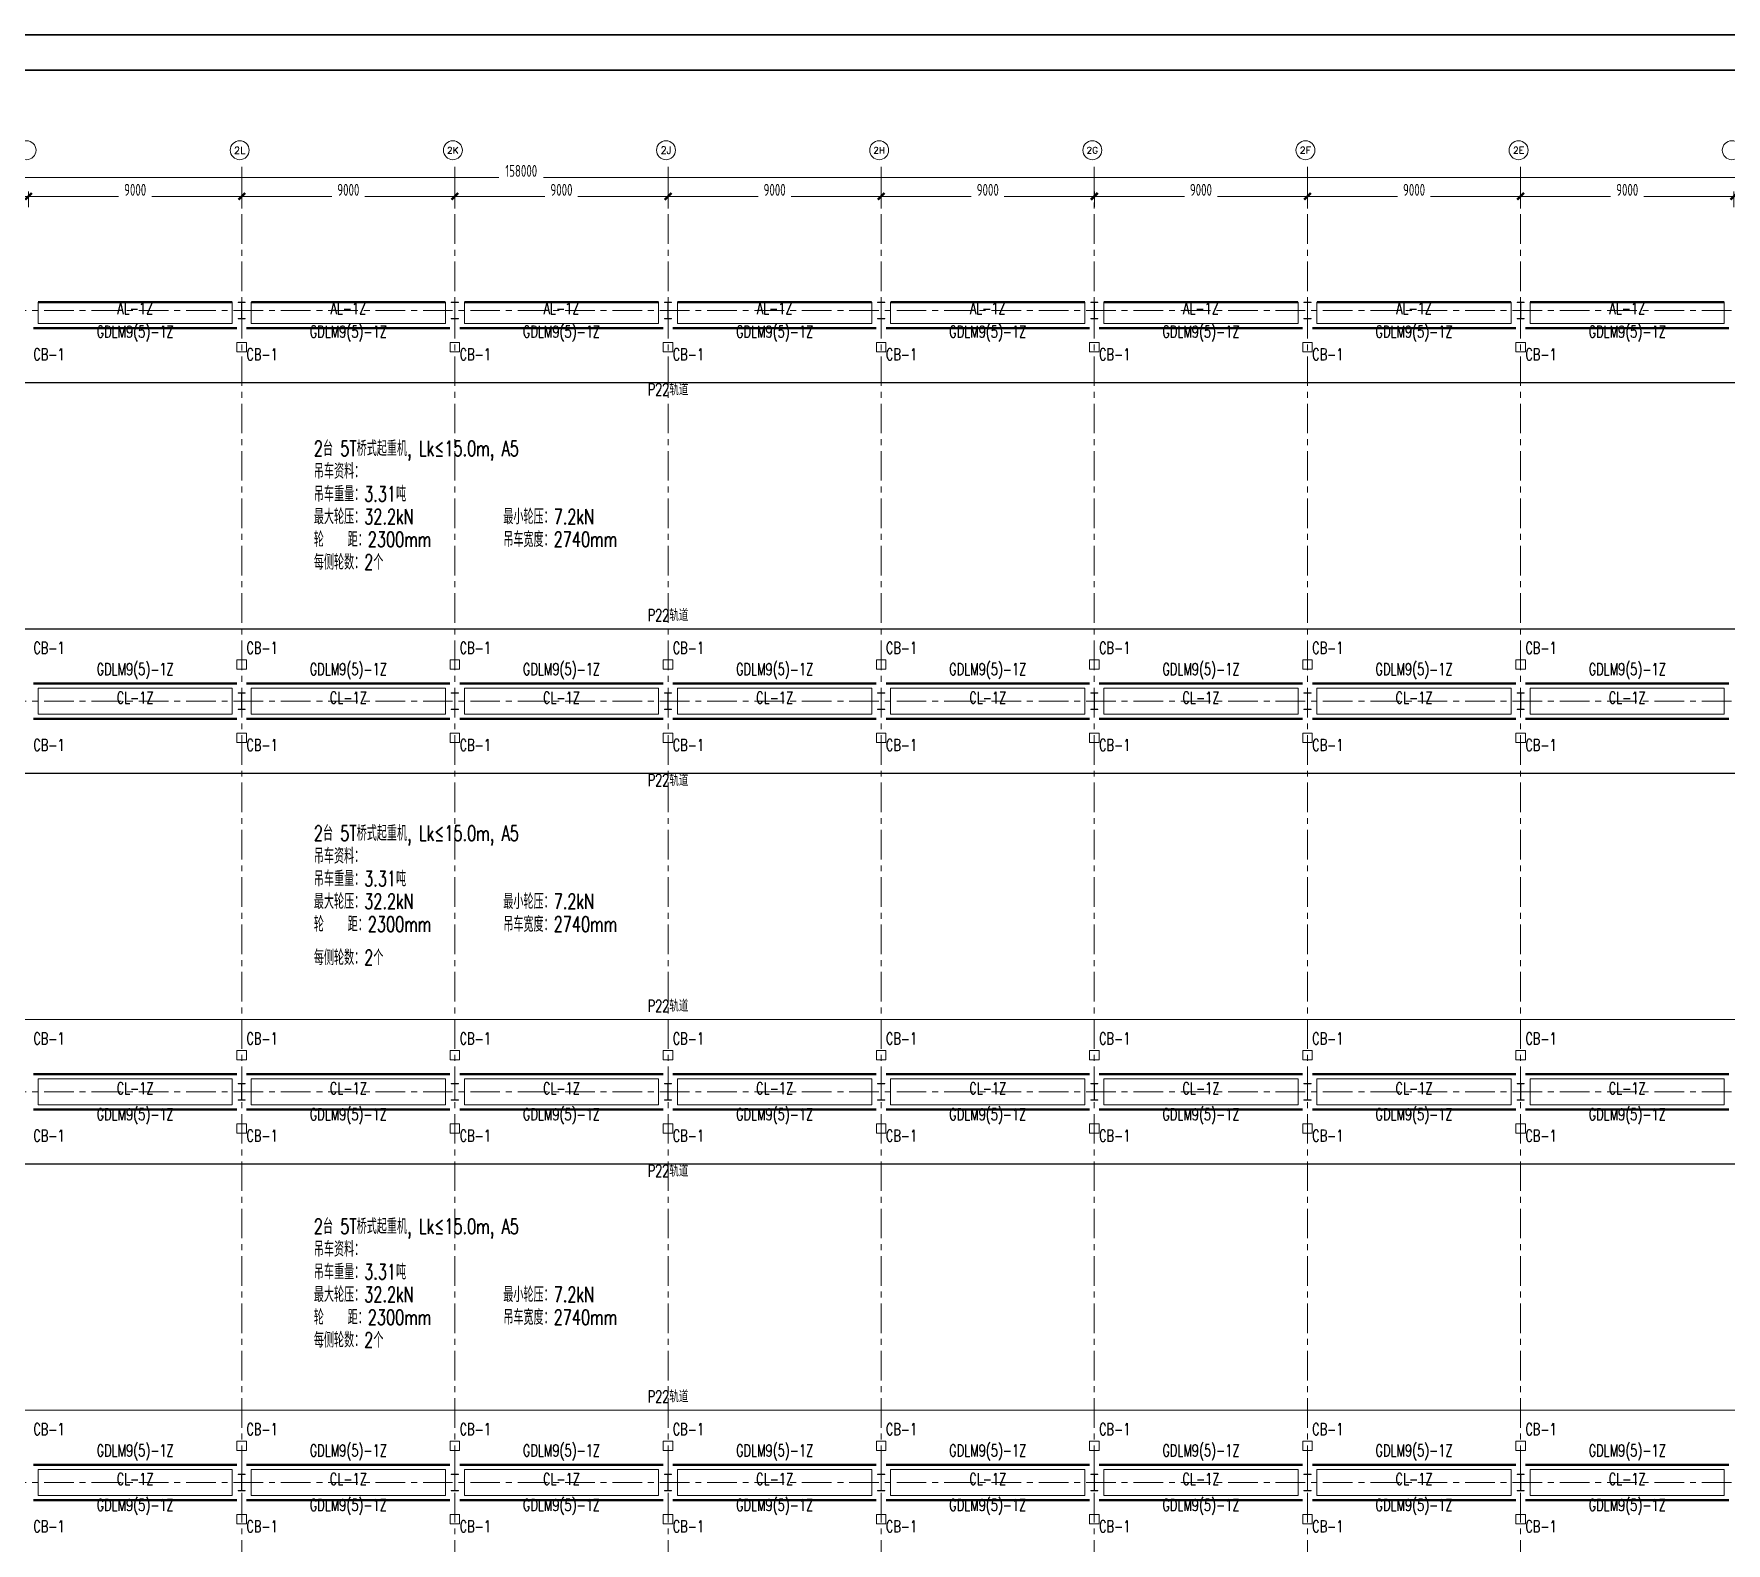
# Model space of a CAD drawing. Extents: x -1201378 to 2367219, y -619313 to 244905.
# Drawn here: x 1617464 to 1688920, y -33663 to 30085 of the extents above; entities that cross this region are included whole.
import ezdxf
from ezdxf.enums import TextEntityAlignment as Align

# ---------------------------------------------------------------- set-up
doc = ezdxf.new("R2010")
doc.units = 0
doc.header["$LTSCALE"] = 1000
doc.linetypes.add('CENTER', pattern=[2, 1.25, -0.25, 0.25, -0.25])
doc.layers.get('0').update_dxf_attribs({"linetype": 'CONTINUOUS'})
doc.layers.get('Defpoints').update_dxf_attribs({"linetype": 'CONTINUOUS'})
doc.layers.add('0-cxFrame', color=155, linetype='CONTINUOUS')
for name, color, linetype, lineweight in [('0-cxText', 131, 'CONTINUOUS', 25), ('S-axis', 111, 'CONTINUOUS', 0), ('S-col', 2, 'CONTINUOUS', 0), ('S-dote', 5, 'CENTER', 0), ('THIN', 7, 'CONTINUOUS', 0), ('吊车梁', 4, 'CONTINUOUS', 0)]:
    doc.layers.add(name, color=color, linetype=linetype, lineweight=lineweight)
doc.styles.add('_TCH_AXIS', font='COMPLEX', dxfattribs={"bigfont": 'GBCBIG'})
doc.styles.add('cx_tuming', font='simhei.ttf')
doc.styles.add('cx_tuqian1', font='')
doc.styles.add('TSSD_Dimension', font='tssdeng.shx', dxfattribs={"width": 0.7, "bigfont": 'hztxt.shx'})
doc.styles.add('TSSD_Rein', font='tj-romans1.shx', dxfattribs={"width": 0.7, "bigfont": 'tj-hztxt.shx'})
doc.styles.add('黑体', font='simhei.ttf', dxfattribs={"width": 0.8})
doc.styles.get('cx_tuqian1').set_extended_font_data('SimSun')
doc.dimstyles.new('TSSD_200_200', dxfattribs={"dimtxt": 500, "dimasz": 200, "dimexe": 200, "dimexo": 500, "dimgap": 200, "dimtad": 1, "dimdec": 0, "dimzin": 0, "dimdsep": 46, "dimtxsty": 'TSSD_Dimension', "dimblk": 'ARCHTICK', "dimcen": 0, "dimdle": 200, "dimclrt": 7, "dimadec": 0, "dimazin": 0, "dimtfac": 1, "dimtdec": 0, "dimtix": 1, "dimtmove": 2, "dimatfit": 3, "dimfxl": 1, "dimtolj": 1, "dimtzin": 0, "dimarcsym": 0})

# ---------------------------------------------------------------- blocks, each defined once
blk = doc.blocks.new('_ArchTick')
at = {"color": 0, "linetype": 'ByBlock', "const_width": 0.5}
blk.add_lwpolyline([(-0.71, -0.71), (0.71, 0.71)], dxfattribs=at)
blk = doc.blocks.new('*D100')
at = {"layer": 'Defpoints', "color": 0, "transparency": 16777216}
for p in [(-173758, -176778), (-182758, -177738), (-173758, -177738)]:
    blk.add_point(p, dxfattribs=at)
at = {"layer": 'S-axis', "color": 0, "lineweight": -2, "transparency": 16777216}
for p, q in [((-182958, -176778), (-178957, -176778)), ((-182758, -177238), (-182758, -176578)), ((-173558, -176778), (-177560, -176778)), ((-173758, -177238), (-173758, -176578))]:
    blk.add_line(p, q, dxfattribs=at)
at = {"layer": 'S-axis', "color": 0, "lineweight": -2, "transparency": 16777216, "xscale": 200, "yscale": 200, "zscale": 200, "rotation": 180}
blk.add_blockref('_ArchTick', (-182758, -176778), dxfattribs=at)
at = {"layer": 'S-axis', "color": 0, "lineweight": -2, "transparency": 16777216, "xscale": 200, "yscale": 200, "zscale": 200}
blk.add_blockref('_ArchTick', (-173758, -176778), dxfattribs=at)
at = {"layer": 'S-axis', "color": 7, "transparency": 16777216, "insert": (-178258, -176503), "char_height": 500, "attachment_point": 5, "style": 'TSSD_Dimension'}
blk.add_mtext('\\A1;9000', dxfattribs=at)
blk = doc.blocks.new('*D101')
at = {"layer": 'Defpoints', "color": 0, "transparency": 16777216}
for p in [(-164758, -176778), (-173758, -177738), (-164758, -177738)]:
    blk.add_point(p, dxfattribs=at)
at = {"layer": 'S-axis', "color": 0, "lineweight": -2, "transparency": 16777216}
for p, q in [((-173958, -176778), (-169957, -176778)), ((-173758, -177238), (-173758, -176578)), ((-164558, -176778), (-168560, -176778)), ((-164758, -177238), (-164758, -176578))]:
    blk.add_line(p, q, dxfattribs=at)
at = {"layer": 'S-axis', "color": 0, "lineweight": -2, "transparency": 16777216, "xscale": 200, "yscale": 200, "zscale": 200, "rotation": 180}
blk.add_blockref('_ArchTick', (-173758, -176778), dxfattribs=at)
at = {"layer": 'S-axis', "color": 0, "lineweight": -2, "transparency": 16777216, "xscale": 200, "yscale": 200, "zscale": 200}
blk.add_blockref('_ArchTick', (-164758, -176778), dxfattribs=at)
at = {"layer": 'S-axis', "color": 7, "transparency": 16777216, "insert": (-169258, -176503), "char_height": 500, "attachment_point": 5, "style": 'TSSD_Dimension'}
blk.add_mtext('\\A1;9000', dxfattribs=at)
blk = doc.blocks.new('*D102')
at = {"layer": 'Defpoints', "color": 0, "transparency": 16777216}
for p in [(-155758, -176778), (-164758, -177738), (-155758, -177738)]:
    blk.add_point(p, dxfattribs=at)
at = {"layer": 'S-axis', "color": 0, "lineweight": -2, "transparency": 16777216}
for p, q in [((-164958, -176778), (-160957, -176778)), ((-164758, -177238), (-164758, -176578)), ((-155558, -176778), (-159560, -176778)), ((-155758, -177238), (-155758, -176578))]:
    blk.add_line(p, q, dxfattribs=at)
at = {"layer": 'S-axis', "color": 0, "lineweight": -2, "transparency": 16777216, "xscale": 200, "yscale": 200, "zscale": 200, "rotation": 180}
blk.add_blockref('_ArchTick', (-164758, -176778), dxfattribs=at)
at = {"layer": 'S-axis', "color": 0, "lineweight": -2, "transparency": 16777216, "xscale": 200, "yscale": 200, "zscale": 200}
blk.add_blockref('_ArchTick', (-155758, -176778), dxfattribs=at)
at = {"layer": 'S-axis', "color": 7, "transparency": 16777216, "insert": (-160258, -176503), "char_height": 500, "attachment_point": 5, "style": 'TSSD_Dimension'}
blk.add_mtext('\\A1;9000', dxfattribs=at)
blk = doc.blocks.new('*D103')
at = {"layer": 'Defpoints', "color": 0, "transparency": 16777216}
for p in [(-146758, -176778), (-155758, -177738), (-146758, -177738)]:
    blk.add_point(p, dxfattribs=at)
at = {"layer": 'S-axis', "color": 0, "lineweight": -2, "transparency": 16777216}
for p, q in [((-155958, -176778), (-151957, -176778)), ((-155758, -177238), (-155758, -176578)), ((-146558, -176778), (-150560, -176778)), ((-146758, -177238), (-146758, -176578))]:
    blk.add_line(p, q, dxfattribs=at)
at = {"layer": 'S-axis', "color": 0, "lineweight": -2, "transparency": 16777216, "xscale": 200, "yscale": 200, "zscale": 200, "rotation": 180}
blk.add_blockref('_ArchTick', (-155758, -176778), dxfattribs=at)
at = {"layer": 'S-axis', "color": 0, "lineweight": -2, "transparency": 16777216, "xscale": 200, "yscale": 200, "zscale": 200}
blk.add_blockref('_ArchTick', (-146758, -176778), dxfattribs=at)
at = {"layer": 'S-axis', "color": 7, "transparency": 16777216, "insert": (-151258, -176503), "char_height": 500, "attachment_point": 5, "style": 'TSSD_Dimension'}
blk.add_mtext('\\A1;9000', dxfattribs=at)
blk = doc.blocks.new('*D104')
at = {"layer": 'Defpoints', "color": 0, "transparency": 16777216}
for p in [(-137758, -176778), (-146758, -177738), (-137758, -177738)]:
    blk.add_point(p, dxfattribs=at)
at = {"layer": 'S-axis', "color": 0, "lineweight": -2, "transparency": 16777216}
for p, q in [((-146958, -176778), (-142957, -176778)), ((-146758, -177238), (-146758, -176578)), ((-137558, -176778), (-141560, -176778)), ((-137758, -177238), (-137758, -176578))]:
    blk.add_line(p, q, dxfattribs=at)
at = {"layer": 'S-axis', "color": 0, "lineweight": -2, "transparency": 16777216, "xscale": 200, "yscale": 200, "zscale": 200, "rotation": 180}
blk.add_blockref('_ArchTick', (-146758, -176778), dxfattribs=at)
at = {"layer": 'S-axis', "color": 0, "lineweight": -2, "transparency": 16777216, "xscale": 200, "yscale": 200, "zscale": 200}
blk.add_blockref('_ArchTick', (-137758, -176778), dxfattribs=at)
at = {"layer": 'S-axis', "color": 7, "transparency": 16777216, "insert": (-142258, -176503), "char_height": 500, "attachment_point": 5, "style": 'TSSD_Dimension'}
blk.add_mtext('\\A1;9000', dxfattribs=at)
blk = doc.blocks.new('*D105')
at = {"layer": 'Defpoints', "color": 0, "transparency": 16777216}
for p in [(-128758, -176778), (-137758, -177738), (-128758, -177738)]:
    blk.add_point(p, dxfattribs=at)
at = {"layer": 'S-axis', "color": 0, "lineweight": -2, "transparency": 16777216}
for p, q in [((-137958, -176778), (-133957, -176778)), ((-137758, -177238), (-137758, -176578)), ((-128558, -176778), (-132560, -176778)), ((-128758, -177238), (-128758, -176578))]:
    blk.add_line(p, q, dxfattribs=at)
at = {"layer": 'S-axis', "color": 0, "lineweight": -2, "transparency": 16777216, "xscale": 200, "yscale": 200, "zscale": 200, "rotation": 180}
blk.add_blockref('_ArchTick', (-137758, -176778), dxfattribs=at)
at = {"layer": 'S-axis', "color": 0, "lineweight": -2, "transparency": 16777216, "xscale": 200, "yscale": 200, "zscale": 200}
blk.add_blockref('_ArchTick', (-128758, -176778), dxfattribs=at)
at = {"layer": 'S-axis', "color": 7, "transparency": 16777216, "insert": (-133258, -176503), "char_height": 500, "attachment_point": 5, "style": 'TSSD_Dimension'}
blk.add_mtext('\\A1;9000', dxfattribs=at)
blk = doc.blocks.new('*D106')
at = {"layer": 'Defpoints', "color": 0, "transparency": 16777216}
for p in [(-119758, -176778), (-128758, -177738), (-119758, -177738)]:
    blk.add_point(p, dxfattribs=at)
at = {"layer": 'S-axis', "color": 0, "lineweight": -2, "transparency": 16777216}
for p, q in [((-128958, -176778), (-124957, -176778)), ((-128758, -177238), (-128758, -176578)), ((-119558, -176778), (-123560, -176778)), ((-119758, -177238), (-119758, -176578))]:
    blk.add_line(p, q, dxfattribs=at)
at = {"layer": 'S-axis', "color": 0, "lineweight": -2, "transparency": 16777216, "xscale": 200, "yscale": 200, "zscale": 200, "rotation": 180}
blk.add_blockref('_ArchTick', (-128758, -176778), dxfattribs=at)
at = {"layer": 'S-axis', "color": 0, "lineweight": -2, "transparency": 16777216, "xscale": 200, "yscale": 200, "zscale": 200}
blk.add_blockref('_ArchTick', (-119758, -176778), dxfattribs=at)
at = {"layer": 'S-axis', "color": 7, "transparency": 16777216, "insert": (-124258, -176503), "char_height": 500, "attachment_point": 5, "style": 'TSSD_Dimension'}
blk.add_mtext('\\A1;9000', dxfattribs=at)
blk = doc.blocks.new('*D107')
at = {"layer": 'Defpoints', "color": 0, "transparency": 16777216}
for p in [(-110758, -176778), (-119758, -177738), (-110758, -177738)]:
    blk.add_point(p, dxfattribs=at)
at = {"layer": 'S-axis', "color": 0, "lineweight": -2, "transparency": 16777216}
for p, q in [((-119958, -176778), (-115957, -176778)), ((-119758, -177238), (-119758, -176578)), ((-110558, -176778), (-114560, -176778)), ((-110758, -177238), (-110758, -176578))]:
    blk.add_line(p, q, dxfattribs=at)
at = {"layer": 'S-axis', "color": 0, "lineweight": -2, "transparency": 16777216, "xscale": 200, "yscale": 200, "zscale": 200, "rotation": 180}
blk.add_blockref('_ArchTick', (-119758, -176778), dxfattribs=at)
at = {"layer": 'S-axis', "color": 0, "lineweight": -2, "transparency": 16777216, "xscale": 200, "yscale": 200, "zscale": 200}
blk.add_blockref('_ArchTick', (-110758, -176778), dxfattribs=at)
at = {"layer": 'S-axis', "color": 7, "transparency": 16777216, "insert": (-115258, -176503), "char_height": 500, "attachment_point": 5, "style": 'TSSD_Dimension'}
blk.add_mtext('\\A1;9000', dxfattribs=at)
blk = doc.blocks.new('*D112')
at = {"layer": 'Defpoints', "color": 0, "transparency": 16777216}
for p in [(-82958, -175978), (-240958, -177638), (-82958, -177638)]:
    blk.add_point(p, dxfattribs=at)
at = {"layer": 'S-axis', "color": 0, "lineweight": -2, "transparency": 16777216}
for p, q in [((-240958, -177138), (-240958, -175778)), ((-82958, -177138), (-82958, -175778)), ((-241158, -175978), (-162899, -175978)), ((-82758, -175978), (-161018, -175978))]:
    blk.add_line(p, q, dxfattribs=at)
at = {"layer": 'S-axis', "color": 0, "lineweight": -2, "transparency": 16777216, "xscale": 200, "yscale": 200, "zscale": 200, "rotation": 180}
blk.add_blockref('_ArchTick', (-240958, -175978), dxfattribs=at)
at = {"layer": 'S-axis', "color": 0, "lineweight": -2, "transparency": 16777216, "xscale": 200, "yscale": 200, "zscale": 200}
blk.add_blockref('_ArchTick', (-82958, -175978), dxfattribs=at)
at = {"layer": 'S-axis', "color": 7, "transparency": 16777216, "insert": (-161958, -175703), "char_height": 500, "attachment_point": 5, "style": 'TSSD_Dimension'}
blk.add_mtext('\\A1;158000', dxfattribs=at)
blk = doc.blocks.new('nt66')
at = {"layer": 'S-col'}
blk.add_lwpolyline([(-195790, 766820), (-195490, 766820), (-195490, 766808), (-195636, 766808), (-195636, 766132), (-195490, 766132), (-195490, 766120), (-195790, 766120), (-195790, 766132), (-195644, 766132), (-195644, 766808), (-195790, 766808)], close=True, dxfattribs=at)
blk = doc.blocks.new('33333')
for p in [(-23214, -43900), (-14214, -43900), (-5214, -43900), (3786, -43900), (12786, -43900), (21786, -43900), (30786, -43900), (-23214, -60400), (-14214, -60400), (-5214, -60400), (3786, -60400), (12786, -60400), (21786, -60400), (30786, -60400), (-23214, -76900), (-14214, -76900), (-5214, -76900), (3786, -76900), (12786, -76900), (21786, -76900), (30786, -76900), (-23214, -93400), (-14214, -93400), (-5214, -93400), (3786, -93400), (12786, -93400), (21786, -93400), (30786, -93400)]:
    blk.add_blockref('nt66', p)
blk = doc.blocks.new('TK22.A0 L(Dragon)')
at = {"layer": '0-cxFrame', "color": 7, "const_width": 0.5}
blk.add_lwpolyline([(0, 0), (-1486, 0), (-1486, 841), (0, 841)], close=True, dxfattribs=at)
at = {"layer": '0-cxFrame', "const_width": 0.5}
blk.add_lwpolyline([(-80, 10), (-1466, 10), (-1466, 831), (-80, 831)], close=True, dxfattribs=at)
at = {"style": '黑体', "flags": 4}
blk.add_attdef('图幅', text='', height=3.3, dxfattribs=at).set_placement((-40, 3), align=Align.RIGHT)
at = {"layer": '0-cxText', "flags": 4}
for tag, height, style, p in [('建设单位', 3.5, 'cx_tuming', (-45, 240)), ('项目名称', 3.5, 'cx_tuming', (-45, 210)), ('子项名称', 3.5, 'cx_tuming', (-45, 180)), ('工程编号', 3.3, 'cx_tuqian1', (-35, 165)), ('图名1', 3.5, 'cx_tuming', (-45, 87)), ('图名2', 3.5, 'cx_tuming', (-45, 79)), ('图名3', 3.5, 'cx_tuming', (-45, 71)), ('出图日期', 3.3, 'cx_tuqian1', (-39, 60)), ('专业', 3.3, 'cx_tuqian1', (-55, 52)), ('图号', 3.3, 'cx_tuqian1', (-55, 44)), ('版次', 3.3, 'cx_tuqian1', (-20, 44))]:
    blk.add_attdef(tag, text='', height=height, dxfattribs=dict(at, style=style)).set_placement(p, align=Align.MIDDLE)
at = {"layer": 'Defpoints', "color": 6, "flags": 4}
for tag, height, style, p in [('tufu', 3.3, '黑体', (-12, 12)), ('dwfname', 4, 'cx_tuqian1', (-80, 3))]:
    blk.add_attdef(tag, text='', height=height, dxfattribs=dict(at, style=style)).set_placement(p, align=Align.RIGHT)
blk = doc.blocks.new('2#轴网')
at = {"layer": 'S-axis'}
for centre in [(-182843.4, -174832), (-173843.4, -174832), (-164843.4, -174832), (-155843.4, -174832), (-146843.4, -174832), (-137843.4, -174832), (-128843.4, -174832), (-119843.4, -174832), (-110843.4, -174832)]:
    blk.add_circle(centre, 400, dxfattribs=at)
at = {"layer": 'S-dote'}
for p, q in [((-173758.5, -270787), (-173758.5, -175298.2)), ((-164758.5, -270787), (-164758.5, -175298.2)), ((-155758.5, -270787), (-155758.5, -175298.2)), ((-146758.5, -270787), (-146758.5, -175298.2)), ((-137758.5, -270787), (-137758.5, -175298.2)), ((-128758.5, -270787), (-128758.5, -175298.2)), ((-119758.5, -270787), (-119758.5, -175298.2)), ((-74854.3, -181598.2), (-251154.3, -181598.2)), ((-74854.3, -198098.2), (-251154.3, -198098.2)), ((-74854.3, -214598.2), (-251154.3, -214598.2)), ((-74854.3, -231098.2), (-251154.3, -231098.2))]:
    blk.add_line(p, q, dxfattribs=at)
at = {"layer": 'S-axis', "style": '_TCH_AXIS'}
for s, height, p, p2 in [('2L', 288.12, (-174083.5, -174976.1), (-173603.3, -174976.1)), ('2K', 265.5, (-165089.9, -174964.8), (-164596.8, -174964.8)), ('2J', 314.07, (-156075.2, -174989.1), (-155611.5, -174989.1)), ('2H', 260.31, (-147091.3, -174962.2), (-146595.5, -174962.2)), ('2G', 270.86, (-138088.4, -174967.5), (-137598.3, -174967.5)), ('2F', 282.17, (-129085.2, -174973.1), (-128601.5, -174973.1)), ('2E', 282.17, (-120085.2, -174973.1), (-119601.5, -174973.1))]:
    blk.add_text(s, height=height, dxfattribs=at).set_placement(p, p2, align=Align.FIT)
at = {"layer": 'S-axis'}
for base, p1, p2, picture, middle in [((-82958.5, -175978.2), (-240958.5, -177638.2), (-82958.5, -177638.2), '*D112', (-161958.5, -175703.2)), ((-173758.5, -176778.2), (-182758.5, -177738.2), (-173758.5, -177738.2), '*D100', (-178258.5, -176503.2)), ((-164758.5, -176778.2), (-173758.5, -177738.2), (-164758.5, -177738.2), '*D101', (-169258.5, -176503.2)), ((-155758.5, -176778.2), (-164758.5, -177738.2), (-155758.5, -177738.2), '*D102', (-160258.5, -176503.2)), ((-146758.5, -176778.2), (-155758.5, -177738.2), (-146758.5, -177738.2), '*D103', (-151258.5, -176503.2)), ((-137758.5, -176778.2), (-146758.5, -177738.2), (-137758.5, -177738.2), '*D104', (-142258.5, -176503.2)), ((-128758.5, -176778.2), (-137758.5, -177738.2), (-128758.5, -177738.2), '*D105', (-133258.5, -176503.2)), ((-119758.5, -176778.2), (-128758.5, -177738.2), (-119758.5, -177738.2), '*D106', (-124258.5, -176503.2)), ((-110758.5, -176778.2), (-119758.5, -177738.2), (-110758.5, -177738.2), '*D107', (-115258.5, -176503.2))]:
    dim = blk.add_linear_dim(base=base, p1=p1, p2=p2, angle=0, dimstyle='TSSD_200_200', dxfattribs=at)
    dim.commit()
    dim.dimension.update_dxf_attribs({"geometry": picture, "text_midpoint": middle, "dimtype": 161})

msp = doc.modelspace()

# ---------------------------------------------------------------- linework, layer by layer
at = {"layer": '吊车梁', "const_width": 100}
for points in [[(1625841.5, 18751.8), (1617641.5, 18751.8)], [(1634841.5, 18751.8), (1626641.5, 18751.8)], [(1643841.5, 18751.8), (1635641.5, 18751.8)], [(1652841.5, 18751.8), (1644641.5, 18751.8)], [(1661841.5, 18751.8), (1653641.5, 18751.8)], [(1670841.5, 18751.8), (1662641.5, 18751.8)], [(1679841.5, 18751.8), (1671641.5, 18751.8)], [(1688841.5, 18751.8), (1680641.5, 18751.8)], [(1626041.5, 17651.8), (1617441.5, 17651.8)], [(1635041.5, 17651.8), (1626441.5, 17651.8)], [(1644041.5, 17651.8), (1635441.5, 17651.8)], [(1653041.5, 17651.8), (1644441.5, 17651.8)], [(1662041.5, 17651.8), (1653441.5, 17651.8)], [(1671041.5, 17651.8), (1662441.5, 17651.8)], [(1680041.5, 17651.8), (1671441.5, 17651.8)], [(1689041.5, 17651.8), (1680441.5, 17651.8)], [(1626041.5, 2651.8), (1617441.5, 2651.8)], [(1635041.5, 2651.8), (1626441.5, 2651.8)], [(1644041.5, 2651.8), (1635441.5, 2651.8)], [(1653041.5, 2651.8), (1644441.5, 2651.8)], [(1662041.5, 2651.8), (1653441.5, 2651.8)], [(1671041.5, 2651.8), (1662441.5, 2651.8)], [(1680041.5, 2651.8), (1671441.5, 2651.8)], [(1689041.5, 2651.8), (1680441.5, 2651.8)], [(1626041.5, 1151.8), (1617441.5, 1151.8)], [(1635041.5, 1151.8), (1626441.5, 1151.8)], [(1644041.5, 1151.8), (1635441.5, 1151.8)], [(1653041.5, 1151.8), (1644441.5, 1151.8)], [(1662041.5, 1151.8), (1653441.5, 1151.8)], [(1671041.5, 1151.8), (1662441.5, 1151.8)], [(1680041.5, 1151.8), (1671441.5, 1151.8)], [(1689041.5, 1151.8), (1680441.5, 1151.8)], [(1626041.5, -13848.2), (1617441.5, -13848.2)], [(1635041.5, -13848.2), (1626441.5, -13848.2)], [(1644041.5, -13848.2), (1635441.5, -13848.2)], [(1653041.5, -13848.2), (1644441.5, -13848.2)], [(1662041.5, -13848.2), (1653441.5, -13848.2)], [(1671041.5, -13848.2), (1662441.5, -13848.2)], [(1680041.5, -13848.2), (1671441.5, -13848.2)], [(1689041.5, -13848.2), (1680441.5, -13848.2)], [(1626041.5, -15348.2), (1617441.5, -15348.2)], [(1635041.5, -15348.2), (1626441.5, -15348.2)], [(1644041.5, -15348.2), (1635441.5, -15348.2)], [(1653041.5, -15348.2), (1644441.5, -15348.2)], [(1662041.5, -15348.2), (1653441.5, -15348.2)], [(1671041.5, -15348.2), (1662441.5, -15348.2)], [(1680041.5, -15348.2), (1671441.5, -15348.2)], [(1689041.5, -15348.2), (1680441.5, -15348.2)], [(1626041.5, -30348.2), (1617441.5, -30348.2)], [(1635041.5, -30348.2), (1626441.5, -30348.2)], [(1644041.5, -30348.2), (1635441.5, -30348.2)], [(1653041.5, -30348.2), (1644441.5, -30348.2)], [(1662041.5, -30348.2), (1653441.5, -30348.2)], [(1671041.5, -30348.2), (1662441.5, -30348.2)], [(1680041.5, -30348.2), (1671441.5, -30348.2)], [(1689041.5, -30348.2), (1680441.5, -30348.2)], [(1626041.5, -31848.2), (1617441.5, -31848.2)], [(1635041.5, -31848.2), (1626441.5, -31848.2)], [(1644041.5, -31848.2), (1635441.5, -31848.2)], [(1653041.5, -31848.2), (1644441.5, -31848.2)], [(1662041.5, -31848.2), (1653441.5, -31848.2)], [(1671041.5, -31848.2), (1662441.5, -31848.2)], [(1680041.5, -31848.2), (1671441.5, -31848.2)], [(1689041.5, -31848.2), (1680441.5, -31848.2)]]:
    msp.add_lwpolyline(points, dxfattribs=at)
at = {"layer": '吊车梁'}
for points in [[(1625841.5, 18751.8), (1617641.5, 18751.8), (1617641.5, 17851.8), (1625841.5, 17851.8)], [(1634841.5, 18751.8), (1626641.5, 18751.8), (1626641.5, 17851.8), (1634841.5, 17851.8)], [(1643841.5, 18751.8), (1635641.5, 18751.8), (1635641.5, 17851.8), (1643841.5, 17851.8)], [(1652841.5, 18751.8), (1644641.5, 18751.8), (1644641.5, 17851.8), (1652841.5, 17851.8)], [(1661841.5, 18751.8), (1653641.5, 18751.8), (1653641.5, 17851.8), (1661841.5, 17851.8)], [(1670841.5, 18751.8), (1662641.5, 18751.8), (1662641.5, 17851.8), (1670841.5, 17851.8)], [(1679841.5, 18751.8), (1671641.5, 18751.8), (1671641.5, 17851.8), (1679841.5, 17851.8)], [(1688841.5, 18751.8), (1680641.5, 18751.8), (1680641.5, 17851.8), (1688841.5, 17851.8)], [(1626041.5, 17051.8), (1626441.5, 17051.8), (1626441.5, 16651.8), (1626041.5, 16651.8)], [(1635041.5, 17051.8), (1635441.5, 17051.8), (1635441.5, 16651.8), (1635041.5, 16651.8)], [(1644041.5, 17051.8), (1644441.5, 17051.8), (1644441.5, 16651.8), (1644041.5, 16651.8)], [(1653041.5, 17051.8), (1653441.5, 17051.8), (1653441.5, 16651.8), (1653041.5, 16651.8)], [(1662041.5, 17051.8), (1662441.5, 17051.8), (1662441.5, 16651.8), (1662041.5, 16651.8)], [(1671041.5, 17051.8), (1671441.5, 17051.8), (1671441.5, 16651.8), (1671041.5, 16651.8)], [(1680041.5, 17051.8), (1680441.5, 17051.8), (1680441.5, 16651.8), (1680041.5, 16651.8)], [(1626041.5, 3251.8), (1626441.5, 3251.8), (1626441.5, 3651.8), (1626041.5, 3651.8)], [(1635041.5, 3251.8), (1635441.5, 3251.8), (1635441.5, 3651.8), (1635041.5, 3651.8)], [(1644041.5, 3251.8), (1644441.5, 3251.8), (1644441.5, 3651.8), (1644041.5, 3651.8)], [(1653041.5, 3251.8), (1653441.5, 3251.8), (1653441.5, 3651.8), (1653041.5, 3651.8)], [(1662041.5, 3251.8), (1662441.5, 3251.8), (1662441.5, 3651.8), (1662041.5, 3651.8)], [(1671041.5, 3251.8), (1671441.5, 3251.8), (1671441.5, 3651.8), (1671041.5, 3651.8)], [(1680041.5, 3251.8), (1680441.5, 3251.8), (1680441.5, 3651.8), (1680041.5, 3651.8)], [(1625841.5, 2451.8), (1617641.5, 2451.8), (1617641.5, 1351.8), (1625841.5, 1351.8)], [(1634841.5, 2451.8), (1626641.5, 2451.8), (1626641.5, 1351.8), (1634841.5, 1351.8)], [(1643841.5, 2451.8), (1635641.5, 2451.8), (1635641.5, 1351.8), (1643841.5, 1351.8)], [(1652841.5, 2451.8), (1644641.5, 2451.8), (1644641.5, 1351.8), (1652841.5, 1351.8)], [(1661841.5, 2451.8), (1653641.5, 2451.8), (1653641.5, 1351.8), (1661841.5, 1351.8)], [(1670841.5, 2451.8), (1662641.5, 2451.8), (1662641.5, 1351.8), (1670841.5, 1351.8)], [(1679841.5, 2451.8), (1671641.5, 2451.8), (1671641.5, 1351.8), (1679841.5, 1351.8)], [(1688841.5, 2451.8), (1680641.5, 2451.8), (1680641.5, 1351.8), (1688841.5, 1351.8)], [(1626041.5, 551.8), (1626441.5, 551.8), (1626441.5, 151.8), (1626041.5, 151.8)], [(1635041.5, 551.8), (1635441.5, 551.8), (1635441.5, 151.8), (1635041.5, 151.8)], [(1644041.5, 551.8), (1644441.5, 551.8), (1644441.5, 151.8), (1644041.5, 151.8)], [(1653041.5, 551.8), (1653441.5, 551.8), (1653441.5, 151.8), (1653041.5, 151.8)], [(1662041.5, 551.8), (1662441.5, 551.8), (1662441.5, 151.8), (1662041.5, 151.8)], [(1671041.5, 551.8), (1671441.5, 551.8), (1671441.5, 151.8), (1671041.5, 151.8)], [(1680041.5, 551.8), (1680441.5, 551.8), (1680441.5, 151.8), (1680041.5, 151.8)], [(1626041.5, -13248.2), (1626441.5, -13248.2), (1626441.5, -12848.2), (1626041.5, -12848.2)], [(1635041.5, -13248.2), (1635441.5, -13248.2), (1635441.5, -12848.2), (1635041.5, -12848.2)], [(1644041.5, -13248.2), (1644441.5, -13248.2), (1644441.5, -12848.2), (1644041.5, -12848.2)], [(1653041.5, -13248.2), (1653441.5, -13248.2), (1653441.5, -12848.2), (1653041.5, -12848.2)], [(1662041.5, -13248.2), (1662441.5, -13248.2), (1662441.5, -12848.2), (1662041.5, -12848.2)], [(1671041.5, -13248.2), (1671441.5, -13248.2), (1671441.5, -12848.2), (1671041.5, -12848.2)], [(1680041.5, -13248.2), (1680441.5, -13248.2), (1680441.5, -12848.2), (1680041.5, -12848.2)], [(1625841.5, -14048.2), (1617641.5, -14048.2), (1617641.5, -15148.2), (1625841.5, -15148.2)], [(1634841.5, -14048.2), (1626641.5, -14048.2), (1626641.5, -15148.2), (1634841.5, -15148.2)], [(1643841.5, -14048.2), (1635641.5, -14048.2), (1635641.5, -15148.2), (1643841.5, -15148.2)], [(1652841.5, -14048.2), (1644641.5, -14048.2), (1644641.5, -15148.2), (1652841.5, -15148.2)], [(1661841.5, -14048.2), (1653641.5, -14048.2), (1653641.5, -15148.2), (1661841.5, -15148.2)], [(1670841.5, -14048.2), (1662641.5, -14048.2), (1662641.5, -15148.2), (1670841.5, -15148.2)], [(1679841.5, -14048.2), (1671641.5, -14048.2), (1671641.5, -15148.2), (1679841.5, -15148.2)], [(1688841.5, -14048.2), (1680641.5, -14048.2), (1680641.5, -15148.2), (1688841.5, -15148.2)], [(1626041.5, -15948.2), (1626441.5, -15948.2), (1626441.5, -16348.2), (1626041.5, -16348.2)], [(1635041.5, -15948.2), (1635441.5, -15948.2), (1635441.5, -16348.2), (1635041.5, -16348.2)], [(1644041.5, -15948.2), (1644441.5, -15948.2), (1644441.5, -16348.2), (1644041.5, -16348.2)], [(1653041.5, -15948.2), (1653441.5, -15948.2), (1653441.5, -16348.2), (1653041.5, -16348.2)], [(1662041.5, -15948.2), (1662441.5, -15948.2), (1662441.5, -16348.2), (1662041.5, -16348.2)], [(1671041.5, -15948.2), (1671441.5, -15948.2), (1671441.5, -16348.2), (1671041.5, -16348.2)], [(1680041.5, -15948.2), (1680441.5, -15948.2), (1680441.5, -16348.2), (1680041.5, -16348.2)], [(1626041.5, -29748.2), (1626441.5, -29748.2), (1626441.5, -29348.2), (1626041.5, -29348.2)], [(1635041.5, -29748.2), (1635441.5, -29748.2), (1635441.5, -29348.2), (1635041.5, -29348.2)], [(1644041.5, -29748.2), (1644441.5, -29748.2), (1644441.5, -29348.2), (1644041.5, -29348.2)], [(1653041.5, -29748.2), (1653441.5, -29748.2), (1653441.5, -29348.2), (1653041.5, -29348.2)], [(1662041.5, -29748.2), (1662441.5, -29748.2), (1662441.5, -29348.2), (1662041.5, -29348.2)], [(1671041.5, -29748.2), (1671441.5, -29748.2), (1671441.5, -29348.2), (1671041.5, -29348.2)], [(1680041.5, -29748.2), (1680441.5, -29748.2), (1680441.5, -29348.2), (1680041.5, -29348.2)], [(1625841.5, -30548.2), (1617641.5, -30548.2), (1617641.5, -31648.2), (1625841.5, -31648.2)], [(1634841.5, -30548.2), (1626641.5, -30548.2), (1626641.5, -31648.2), (1634841.5, -31648.2)], [(1643841.5, -30548.2), (1635641.5, -30548.2), (1635641.5, -31648.2), (1643841.5, -31648.2)], [(1652841.5, -30548.2), (1644641.5, -30548.2), (1644641.5, -31648.2), (1652841.5, -31648.2)], [(1661841.5, -30548.2), (1653641.5, -30548.2), (1653641.5, -31648.2), (1661841.5, -31648.2)], [(1670841.5, -30548.2), (1662641.5, -30548.2), (1662641.5, -31648.2), (1670841.5, -31648.2)], [(1679841.5, -30548.2), (1671641.5, -30548.2), (1671641.5, -31648.2), (1679841.5, -31648.2)], [(1688841.5, -30548.2), (1680641.5, -30548.2), (1680641.5, -31648.2), (1688841.5, -31648.2)], [(1626041.5, -32448.2), (1626441.5, -32448.2), (1626441.5, -32848.2), (1626041.5, -32848.2)], [(1635041.5, -32448.2), (1635441.5, -32448.2), (1635441.5, -32848.2), (1635041.5, -32848.2)], [(1644041.5, -32448.2), (1644441.5, -32448.2), (1644441.5, -32848.2), (1644041.5, -32848.2)], [(1653041.5, -32448.2), (1653441.5, -32448.2), (1653441.5, -32848.2), (1653041.5, -32848.2)], [(1662041.5, -32448.2), (1662441.5, -32448.2), (1662441.5, -32848.2), (1662041.5, -32848.2)], [(1671041.5, -32448.2), (1671441.5, -32448.2), (1671441.5, -32848.2), (1671041.5, -32848.2)], [(1680041.5, -32448.2), (1680441.5, -32448.2), (1680441.5, -32848.2), (1680041.5, -32848.2)]]:
    msp.add_lwpolyline(points, close=True, dxfattribs=at)
at = {"layer": '吊车梁', "color": 6, "const_width": 50}
for points in [[(1581441.5, 15351.8), (1716041.5, 15351.8)], [(1581441.5, 4951.8), (1716041.5, 4951.8)], [(1581441.5, -1148.2), (1716041.5, -1148.2)], [(1581441.5, -11548.2), (1716041.5, -11548.2)], [(1581441.5, -17648.2), (1716041.5, -17648.2)], [(1581441.5, -28048.2), (1716041.5, -28048.2)]]:
    msp.add_lwpolyline(points, dxfattribs=at)

# ---------------------------------------------------------------- block references
at = {"layer": '0-cxFrame', "xscale": 150, "yscale": 150, "zscale": 150}
msp.add_blockref('TK22.A0 L(Dragon)', (1749426.9, -96102.2), dxfattribs=at)
at = {"layer": 'S-axis'}
msp.add_blockref('2#轴网', (1800000, 200000), dxfattribs=at)
at = {"layer": 'S-col'}
msp.add_blockref('33333', (1845095.7, -704168.2), dxfattribs=at)

# ---------------------------------------------------------------- texts
at = {"layer": 'THIN', "style": 'TSSD_Rein', "width": 0.7}
for s, p in [('AL-1Z', (1621741.5, 18094.2)), ('AL-1Z', (1630741.5, 18094.2)), ('AL-1Z', (1639741.5, 18094.2)), ('AL-1Z', (1648741.5, 18094.2)), ('AL-1Z', (1657741.5, 18094.2)), ('AL-1Z', (1666741.5, 18094.2)), ('AL-1Z', (1675741.5, 18094.2)), ('AL-1Z', (1684741.5, 18094.2)), ('GDLM9(5)-1Z', (1621741.5, 17105.7)), ('GDLM9(5)-1Z', (1630741.5, 17105.7)), ('GDLM9(5)-1Z', (1639741.5, 17105.7)), ('GDLM9(5)-1Z', (1648741.5, 17105.7)), ('GDLM9(5)-1Z', (1657741.5, 17105.7)), ('GDLM9(5)-1Z', (1666741.5, 17105.7)), ('GDLM9(5)-1Z', (1675741.5, 17105.7)), ('GDLM9(5)-1Z', (1684741.5, 17105.7)), ('P22轨道', (1644241.5, 14666.5)), ('P22轨道', (1644241.5, 5133.2)), ('GDLM9(5)-1Z', (1621741.5, 2851.8)), ('GDLM9(5)-1Z', (1630741.5, 2851.8)), ('GDLM9(5)-1Z', (1639741.5, 2851.8)), ('GDLM9(5)-1Z', (1648741.5, 2851.8)), ('GDLM9(5)-1Z', (1657741.5, 2851.8)), ('GDLM9(5)-1Z', (1666741.5, 2851.8)), ('GDLM9(5)-1Z', (1675741.5, 2851.8)), ('GDLM9(5)-1Z', (1684741.5, 2851.8)), ('CL-1Z', (1621741.5, 1649.9)), ('CL-1Z', (1630741.5, 1649.9)), ('CL-1Z', (1639741.5, 1649.9)), ('CL-1Z', (1648741.5, 1649.9)), ('CL-1Z', (1657741.5, 1649.9)), ('CL-1Z', (1666741.5, 1649.9)), ('CL-1Z', (1675741.5, 1649.9)), ('CL-1Z', (1684741.5, 1649.9)), ('P22轨道', (1644241.5, -1833.5)), ('P22轨道', (1644241.5, -11366.8)), ('CL-1Z', (1621741.5, -14850.1)), ('CL-1Z', (1630741.5, -14850.1)), ('CL-1Z', (1639741.5, -14850.1)), ('CL-1Z', (1648741.5, -14850.1)), ('CL-1Z', (1657741.5, -14850.1)), ('CL-1Z', (1666741.5, -14850.1)), ('CL-1Z', (1675741.5, -14850.1)), ('CL-1Z', (1684741.5, -14850.1)), ('GDLM9(5)-1Z', (1621741.5, -15952)), ('GDLM9(5)-1Z', (1630741.5, -15952)), ('GDLM9(5)-1Z', (1639741.5, -15952)), ('GDLM9(5)-1Z', (1648741.5, -15952)), ('GDLM9(5)-1Z', (1657741.5, -15952)), ('GDLM9(5)-1Z', (1666741.5, -15952)), ('GDLM9(5)-1Z', (1675741.5, -15952)), ('GDLM9(5)-1Z', (1684741.5, -15952)), ('P22轨道', (1644241.5, -18333.5)), ('P22轨道', (1644241.5, -27866.8)), ('GDLM9(5)-1Z', (1621741.5, -30148.2)), ('GDLM9(5)-1Z', (1630741.5, -30148.2)), ('GDLM9(5)-1Z', (1639741.5, -30148.2)), ('GDLM9(5)-1Z', (1648741.5, -30148.2)), ('GDLM9(5)-1Z', (1657741.5, -30148.2)), ('GDLM9(5)-1Z', (1666741.5, -30148.2)), ('GDLM9(5)-1Z', (1675741.5, -30148.2)), ('GDLM9(5)-1Z', (1684741.5, -30148.2)), ('CL-1Z', (1621741.5, -31350.1)), ('CL-1Z', (1630741.5, -31350.1)), ('CL-1Z', (1639741.5, -31350.1)), ('CL-1Z', (1648741.5, -31350.1)), ('CL-1Z', (1657741.5, -31350.1)), ('CL-1Z', (1666741.5, -31350.1)), ('CL-1Z', (1675741.5, -31350.1)), ('CL-1Z', (1684741.5, -31350.1)), ('GDLM9(5)-1Z', (1621741.5, -32452)), ('GDLM9(5)-1Z', (1630741.5, -32452)), ('GDLM9(5)-1Z', (1639741.5, -32452)), ('GDLM9(5)-1Z', (1648741.5, -32452)), ('GDLM9(5)-1Z', (1657741.5, -32452)), ('GDLM9(5)-1Z', (1666741.5, -32452)), ('GDLM9(5)-1Z', (1675741.5, -32452)), ('GDLM9(5)-1Z', (1684741.5, -32452))]:
    msp.add_text(s, height=500, dxfattribs=at).set_placement(p, align=Align.BOTTOM_CENTER)
for s, height, p in [('CB-1', 500, (1617441.5, 16148)), ('CB-1', 500, (1626441.5, 16148)), ('CB-1', 500, (1635441.5, 16148)), ('CB-1', 500, (1644441.5, 16148)), ('CB-1', 500, (1653441.5, 16148)), ('CB-1', 500, (1662441.5, 16148)), ('CB-1', 500, (1671441.5, 16148)), ('CB-1', 500, (1680441.5, 16148)), ('2台 5T桥式起重机, Lk≤15.0m, A5', 640, (1629286.7, 12060.8)), ('吊车资料：', 640, (1629286.7, 11100.8)), ('吊车重量：3.31吨', 640, (1629286.7, 10140.8)), ('最大轮压：32.2kN', 640, (1629286.7, 9180.8)), ('最小轮压：7.2kN', 640, (1637286.7, 9180.8)), ('轮   距：2300mm', 640, (1629286.7, 8220.8)), ('吊车宽度：2740mm', 640, (1637286.7, 8220.8)), ('每侧轮数：2个', 640, (1629286.7, 7260.8)), ('CB-1', 500, (1617441.5, 3751.8)), ('CB-1', 500, (1626441.5, 3751.8)), ('CB-1', 500, (1635441.5, 3751.8)), ('CB-1', 500, (1644441.5, 3751.8)), ('CB-1', 500, (1653441.5, 3751.8)), ('CB-1', 500, (1662441.5, 3751.8)), ('CB-1', 500, (1671441.5, 3751.8)), ('CB-1', 500, (1680441.5, 3751.8)), ('CB-1', 500, (1617441.5, -352)), ('CB-1', 500, (1626441.5, -352)), ('CB-1', 500, (1635441.5, -352)), ('CB-1', 500, (1644441.5, -352)), ('CB-1', 500, (1653441.5, -352)), ('CB-1', 500, (1662441.5, -352)), ('CB-1', 500, (1671441.5, -352)), ('CB-1', 500, (1680441.5, -352)), ('2台 5T桥式起重机, Lk≤15.0m, A5', 640, (1629286.7, -4189.9)), ('吊车资料：', 640, (1629286.7, -5149.9)), ('吊车重量：3.31吨', 640, (1629286.7, -6109.9)), ('最大轮压：32.2kN', 640, (1629286.7, -7069.9)), ('最小轮压：7.2kN', 640, (1637286.7, -7069.9)), ('轮   距：2300mm', 640, (1629286.7, -8029.9)), ('吊车宽度：2740mm', 640, (1637286.7, -8029.9)), ('每侧轮数：2个', 640, (1629286.7, -9439.9)), ('CB-1', 500, (1617441.5, -12748.2)), ('CB-1', 500, (1626441.5, -12748.2)), ('CB-1', 500, (1635441.5, -12748.2)), ('CB-1', 500, (1644441.5, -12748.2)), ('CB-1', 500, (1653441.5, -12748.2)), ('CB-1', 500, (1662441.5, -12748.2)), ('CB-1', 500, (1671441.5, -12748.2)), ('CB-1', 500, (1680441.5, -12748.2)), ('CB-1', 500, (1617441.5, -16852)), ('CB-1', 500, (1626441.5, -16852)), ('CB-1', 500, (1635441.5, -16852)), ('CB-1', 500, (1644441.5, -16852)), ('CB-1', 500, (1653441.5, -16852)), ('CB-1', 500, (1662441.5, -16852)), ('CB-1', 500, (1671441.5, -16852)), ('CB-1', 500, (1680441.5, -16852)), ('2台 5T桥式起重机, Lk≤15.0m, A5', 640, (1629286.7, -20792.9)), ('吊车资料：', 640, (1629286.7, -21752.9)), ('吊车重量：3.31吨', 640, (1629286.7, -22712.9)), ('最大轮压：32.2kN', 640, (1629286.7, -23672.9)), ('最小轮压：7.2kN', 640, (1637286.7, -23672.9)), ('轮   距：2300mm', 640, (1629286.7, -24632.9)), ('吊车宽度：2740mm', 640, (1637286.7, -24632.9)), ('每侧轮数：2个', 640, (1629286.7, -25592.9)), ('CB-1', 500, (1617441.5, -29248.2)), ('CB-1', 500, (1626441.5, -29248.2)), ('CB-1', 500, (1635441.5, -29248.2)), ('CB-1', 500, (1644441.5, -29248.2)), ('CB-1', 500, (1653441.5, -29248.2)), ('CB-1', 500, (1662441.5, -29248.2)), ('CB-1', 500, (1671441.5, -29248.2)), ('CB-1', 500, (1680441.5, -29248.2)), ('CB-1', 500, (1617441.5, -33352)), ('CB-1', 500, (1626441.5, -33352)), ('CB-1', 500, (1635441.5, -33352)), ('CB-1', 500, (1644441.5, -33352)), ('CB-1', 500, (1653441.5, -33352)), ('CB-1', 500, (1662441.5, -33352)), ('CB-1', 500, (1671441.5, -33352)), ('CB-1', 500, (1680441.5, -33352))]:
    msp.add_text(s, height=height, dxfattribs=at).set_placement(p, align=Align.BOTTOM_LEFT)

doc.saveas('drawing.dxf')
